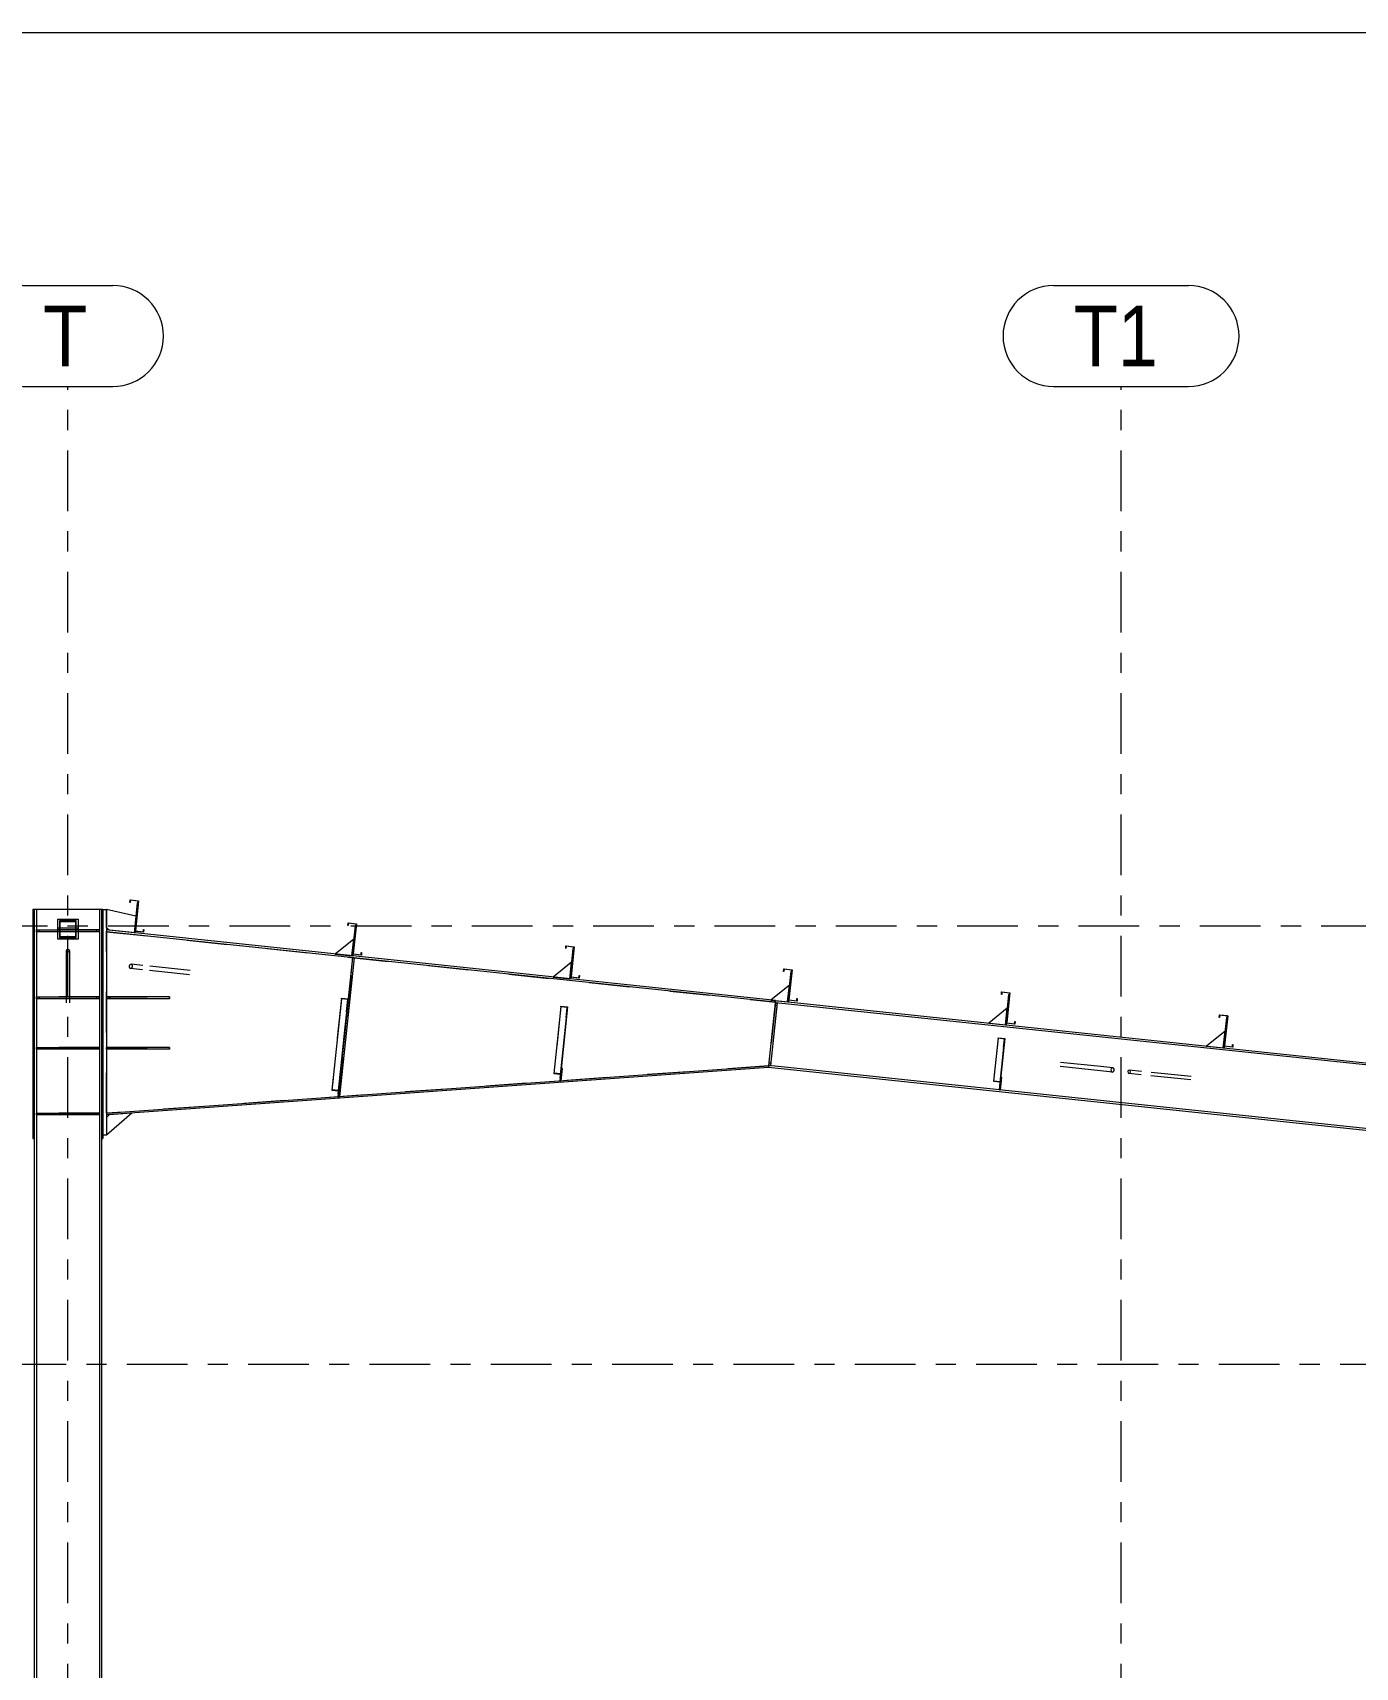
# Model space of a CAD drawing. Header units: millimetres. Extents: x -49 to 773, y -79 to 495.
# Drawn here: x 345.3 to 410.8, y 414.4 to 495.2 of the extents above; entities that cross this region are included whole.
import ezdxf

# ---------------------------------------------------------------- set-up
doc = ezdxf.new("R2010")
doc.units = ezdxf.units.MM
for name, pattern in [('XKITLINE00', [0]), ('XKITLINE02', [4, 2, -2]), ('XKITLINE03', [6, 3, -1, 1, -1])]:
    doc.linetypes.add(name, pattern=pattern)
for name, color, linetype, lineweight in [('DrawingSheet', 5, 'Continuous', 0), ('Part', 2, 'Continuous', 0), ('S-grid', 1, 'Continuous', 0)]:
    doc.layers.add(name, color=color, linetype=linetype, lineweight=lineweight)
doc.styles.add('ARIAL', font='ARIAL.TTF')

# ---------------------------------------------------------------- blocks, each defined once
blk = doc.blocks.new('*A326')
at = {"layer": 'Part'}
blk.add_hatch(color=3, dxfattribs=at).paths.add_polyline_path([(360.613, 447.463), (360.617, 447.495), (360.948, 447.46), (360.88, 446.815), (360.864, 446.817), (360.928, 447.43)], flags=17)
blk = doc.blocks.new('*A327')
at = {"layer": 'Part'}
blk.add_hatch(color=3, dxfattribs=at).paths.add_polyline_path([(371.465, 447.065), (371.468, 447.091), (371.799, 447.057), (371.744, 446.535), (371.728, 446.537), (371.78, 447.032)], flags=17)
blk = doc.blocks.new('*A328')
at = {"layer": 'Part'}
blk.add_hatch(color=3, dxfattribs=at).paths.add_polyline_path([(393.087, 445.505), (393.089, 445.526), (393.421, 445.491), (393.377, 445.071), (393.36, 445.072), (393.402, 445.471)], flags=17)
blk = doc.blocks.new('*A348')
at = {"layer": 'Part'}
blk.add_hatch(color=3, dxfattribs=at).paths.add_polyline_path([(393.902, 446.225), (393.914, 446.335), (393.929, 446.333), (393.916, 446.209), (393.501, 446.253), (393.659, 447.746), (393.274, 447.787), (393.263, 447.677), (393.248, 447.679), (393.261, 447.803), (393.675, 447.759), (393.518, 446.266)], flags=17)
blk = doc.blocks.new('*A349')
at = {"layer": 'Part'}
blk.add_hatch(color=3, dxfattribs=at).paths.add_polyline_path([(404.676, 445.089), (404.687, 445.199), (404.702, 445.197), (404.689, 445.073), (404.275, 445.116), (404.432, 446.61), (404.048, 446.65), (404.036, 446.541), (404.021, 446.542), (404.034, 446.667), (404.449, 446.623), (404.291, 445.13)], flags=17)
blk = doc.blocks.new('*A352')
at = {"layer": 'Part'}
blk.add_hatch(color=3, dxfattribs=at).paths.add_polyline_path([(350.808, 450.771), (350.82, 450.88), (350.834, 450.879), (350.821, 450.754), (350.407, 450.798), (350.564, 452.292), (350.18, 452.332), (350.168, 452.223), (350.153, 452.224), (350.167, 452.349), (350.581, 452.305), (350.423, 450.811)], flags=17)
blk = doc.blocks.new('*A353')
at = {"layer": 'Part'}
blk.add_hatch(color=3, dxfattribs=at).paths.add_polyline_path([(361.582, 449.635), (361.593, 449.744), (361.608, 449.742), (361.595, 449.618), (361.181, 449.662), (361.338, 451.155), (360.954, 451.196), (360.942, 451.086), (360.927, 451.088), (360.94, 451.212), (361.355, 451.168), (361.197, 449.675)], flags=17)
blk = doc.blocks.new('*A354')
at = {"layer": 'Part'}
blk.add_hatch(color=3, dxfattribs=at).paths.add_polyline_path([(372.355, 448.498), (372.367, 448.608), (372.382, 448.606), (372.368, 448.482), (371.954, 448.525), (372.112, 450.019), (371.727, 450.059), (371.716, 449.95), (371.701, 449.952), (371.714, 450.076), (372.128, 450.032), (371.971, 448.539)], flags=17)
blk = doc.blocks.new('*A355')
at = {"layer": 'Part'}
blk.add_hatch(color=3, dxfattribs=at).paths.add_polyline_path([(383.129, 447.362), (383.14, 447.471), (383.155, 447.47), (383.142, 447.345), (382.728, 447.389), (382.885, 448.882), (382.501, 448.923), (382.489, 448.814), (382.474, 448.815), (382.487, 448.939), (382.902, 448.896), (382.744, 447.402)], flags=17)
blk = doc.blocks.new('*A356')
at = {"layer": 'Part'}
blk.add_hatch(color=3, dxfattribs=at).paths.add_polyline_path([(393.902, 446.225), (393.914, 446.335), (393.929, 446.333), (393.916, 446.209), (393.501, 446.253), (393.659, 447.746), (393.274, 447.787), (393.263, 447.677), (393.248, 447.679), (393.261, 447.803), (393.675, 447.759), (393.518, 446.266)], flags=17)
blk = doc.blocks.new('*A357')
at = {"layer": 'Part'}
blk.add_hatch(color=3, dxfattribs=at).paths.add_polyline_path([(404.676, 445.089), (404.687, 445.199), (404.702, 445.197), (404.689, 445.073), (404.275, 445.116), (404.432, 446.61), (404.048, 446.65), (404.036, 446.541), (404.021, 446.542), (404.034, 446.667), (404.449, 446.623), (404.291, 445.13)], flags=17)
blk = doc.blocks.new('*A359')
at = {"layer": 'Part'}
blk.add_hatch(color=3, dxfattribs=at).paths.add_polyline_path([(350.808, 450.771), (350.82, 450.88), (350.834, 450.879), (350.821, 450.754), (350.407, 450.798), (350.564, 452.292), (350.18, 452.332), (350.168, 452.223), (350.153, 452.224), (350.167, 452.349), (350.581, 452.305), (350.423, 450.811)], flags=17)
blk = doc.blocks.new('*A360')
at = {"layer": 'Part'}
blk.add_hatch(color=3, dxfattribs=at).paths.add_polyline_path([(361.582, 449.635), (361.593, 449.744), (361.608, 449.742), (361.595, 449.618), (361.181, 449.662), (361.338, 451.155), (360.954, 451.196), (360.942, 451.086), (360.927, 451.088), (360.94, 451.212), (361.355, 451.168), (361.197, 449.675)], flags=17)
blk = doc.blocks.new('*A361')
at = {"layer": 'Part'}
blk.add_hatch(color=3, dxfattribs=at).paths.add_polyline_path([(372.355, 448.498), (372.367, 448.608), (372.382, 448.606), (372.368, 448.482), (371.954, 448.525), (372.112, 450.019), (371.727, 450.059), (371.716, 449.95), (371.701, 449.952), (371.714, 450.076), (372.128, 450.032), (371.971, 448.539)], flags=17)
blk = doc.blocks.new('*A362')
at = {"layer": 'Part'}
blk.add_hatch(color=3, dxfattribs=at).paths.add_polyline_path([(383.129, 447.362), (383.14, 447.471), (383.155, 447.47), (383.142, 447.345), (382.728, 447.389), (382.885, 448.882), (382.501, 448.923), (382.489, 448.814), (382.474, 448.815), (382.487, 448.939), (382.902, 448.896), (382.744, 447.402)], flags=17)
blk = doc.blocks.new('*A395')
at = {"layer": 'DrawingSheet', "color": 5, "linetype": 'XKITLINE00', "lineweight": 0}
blk.add_line((773.263, 495.232), (-46.737, 495.232), dxfattribs=at)
blk = doc.blocks.new('*A1380')
at = {"layer": 'S-grid', "color": 1, "linetype": 'XKITLINE03', "lineweight": 0}
blk.add_line((259.068, 451.065), (435.099, 451.065), dxfattribs=at)
blk = doc.blocks.new('*A1381')
at = {"layer": 'S-grid', "color": 1, "linetype": 'XKITLINE03', "lineweight": 0}
blk.add_line((-10, 429.398), (569.742, 429.398), dxfattribs=at)
blk = doc.blocks.new('*A1666')
at = {"layer": 'S-grid', "color": 1, "linetype": 'XKITLINE03', "lineweight": 0}
blk.add_line((399.167, 333.575), (399.167, 477.732), dxfattribs=at)
at = {"layer": 'S-grid', "color": 3, "style": 'ARIAL', "width": 0.85}
blk.add_text('T1', height=3, dxfattribs=at).set_placement((396.832, 478.732))
blk = doc.blocks.new('*A1667')
at = {"layer": 'S-grid', "color": 1, "linetype": 'XKITLINE03', "lineweight": 0}
blk.add_line((347.083, 333.575), (347.083, 477.732), dxfattribs=at)
at = {"layer": 'S-grid', "color": 3, "style": 'ARIAL', "width": 0.85}
blk.add_text('T', height=3, dxfattribs=at).set_placement((345.862, 478.732))
blk = doc.blocks.new('*A1669')
at = {"layer": 'Part', "color": 7, "linetype": 'XKITLINE02', "lineweight": 0}
for p, q in [((382.071, 447.266), (381.744, 444.166)), ((382.074, 447.29), (382.083, 447.373)), ((454.716, 439.712), (454.367, 436.397)), ((447.022, 437.281), (446.691, 437.316)), ((447.011, 437.173), (446.679, 437.208))]:
    blk.add_line(p, q, dxfattribs=at)
at = {"layer": 'Part', "color": 2, "linetype": 'XKITLINE00', "lineweight": 0}
for p, q in [((382.074, 447.29), (382.071, 447.266)), ((454.705, 439.604), (382.071, 447.266)), ((382.083, 447.373), (454.716, 439.712)), ((381.744, 444.166), (381.733, 444.058)), ((446.679, 437.208), (381.733, 444.058)), ((446.691, 437.316), (381.744, 444.166)), ((454.367, 436.397), (447.011, 437.173)), ((454.378, 436.505), (447.022, 437.281))]:
    blk.add_line(p, q, dxfattribs=at)
blk = doc.blocks.new('*A1718')
at = {"layer": 'Part', "color": 2, "linetype": 'XKITLINE00', "lineweight": 0}
for p, q in [((348.75, 451.882), (345.417, 451.882)), ((345.525, 451.882), (345.525, 402.898)), ((348.642, 451.882), (348.642, 402.898)), ((345.417, 440.549), (345.417, 354.357)), ((348.75, 440.549), (348.75, 354.357))]:
    blk.add_line(p, q, dxfattribs=at)
at = {"layer": 'Part', "color": 7, "linetype": 'XKITLINE02', "lineweight": 0}
for p, q in [((345.417, 451.882), (345.417, 440.549)), ((348.75, 451.882), (348.75, 440.549))]:
    blk.add_line(p, q, dxfattribs=at)
blk = doc.blocks.new('*A1729')
at = {"layer": 'Part', "color": 7, "linetype": 'XKITLINE02', "lineweight": 0}
for p, q in [((349, 444.965), (349, 445.049)), ((349, 445.049), (352.1, 445.049)), ((352.1, 444.965), (349, 444.965)), ((349.125, 444.965), (349.125, 445.049)), ((349.167, 444.965), (349.167, 445.049)), ((352.1, 444.965), (352.1, 445.049))]:
    blk.add_line(p, q, dxfattribs=at)
blk = doc.blocks.new('*A1730')
at = {"layer": 'Part', "color": 7, "linetype": 'XKITLINE02', "lineweight": 0}
for p, q in [((349, 447.465), (349, 447.549)), ((349, 447.549), (352.1, 447.549)), ((352.1, 447.465), (349, 447.465)), ((349.125, 447.465), (349.125, 447.549)), ((349.167, 447.465), (349.167, 447.549)), ((352.1, 447.465), (352.1, 447.549))]:
    blk.add_line(p, q, dxfattribs=at)
blk = doc.blocks.new('*A1731')
at = {"layer": 'Part', "color": 2, "linetype": 'XKITLINE00', "lineweight": 0}
for p, q in [((352.1, 445.049), (349, 445.049)), ((352.1, 444.965), (349, 444.965)), ((349.167, 444.965), (349.167, 445.049)), ((352.1, 445.049), (352.1, 444.965))]:
    blk.add_line(p, q, dxfattribs=at)
at = {"layer": 'Part', "color": 7, "linetype": 'XKITLINE02', "lineweight": 0}
for p, q in [((349, 445.049), (349, 444.965)), ((349.125, 444.965), (349.125, 445.049))]:
    blk.add_line(p, q, dxfattribs=at)
blk = doc.blocks.new('*A1732')
at = {"layer": 'Part', "color": 2, "linetype": 'XKITLINE00', "lineweight": 0}
for p, q in [((352.1, 447.549), (349, 447.549)), ((352.1, 447.465), (349, 447.465)), ((349.167, 447.465), (349.167, 447.549)), ((352.1, 447.549), (352.1, 447.465))]:
    blk.add_line(p, q, dxfattribs=at)
at = {"layer": 'Part', "color": 7, "linetype": 'XKITLINE02', "lineweight": 0}
for p, q in [((349, 447.549), (349, 447.465)), ((349.125, 447.465), (349.125, 447.549))]:
    blk.add_line(p, q, dxfattribs=at)
blk = doc.blocks.new('*A1733')
at = {"layer": 'Part', "color": 2, "linetype": 'XKITLINE00', "lineweight": 0}
for p, q in [((345.533, 450.862), (348.633, 450.862)), ((345.533, 450.862), (345.533, 450.778)), ((348.633, 450.778), (345.533, 450.778)), ((348.633, 450.862), (348.633, 450.778))]:
    blk.add_line(p, q, dxfattribs=at)
at = {"layer": 'Part', "color": 7, "linetype": 'XKITLINE02', "lineweight": 0}
for p, q in [((345.658, 450.778), (345.658, 450.862)), ((348.508, 450.778), (348.508, 450.862))]:
    blk.add_line(p, q, dxfattribs=at)
blk = doc.blocks.new('*A1734')
at = {"layer": 'Part', "color": 7, "linetype": 'XKITLINE02', "lineweight": 0}
for p, q in [((348.633, 447.549), (345.533, 447.549)), ((345.533, 447.465), (345.533, 447.549)), ((348.633, 447.465), (345.533, 447.465)), ((345.658, 447.549), (345.658, 447.465)), ((348.508, 447.465), (348.508, 447.549)), ((348.633, 447.549), (348.633, 447.465))]:
    blk.add_line(p, q, dxfattribs=at)
blk = doc.blocks.new('*A1735')
at = {"layer": 'Part', "color": 2, "linetype": 'XKITLINE00', "lineweight": 0}
for p, q in [((345.533, 447.549), (348.633, 447.549)), ((345.533, 447.549), (345.533, 447.465)), ((348.633, 447.465), (345.533, 447.465)), ((348.633, 447.549), (348.633, 447.465))]:
    blk.add_line(p, q, dxfattribs=at)
at = {"layer": 'Part', "color": 7, "linetype": 'XKITLINE02', "lineweight": 0}
for p, q in [((345.658, 447.465), (345.658, 447.549)), ((348.508, 447.465), (348.508, 447.549))]:
    blk.add_line(p, q, dxfattribs=at)
blk = doc.blocks.new('*A1736')
at = {"layer": 'Part', "color": 7, "linetype": 'XKITLINE02', "lineweight": 0}
for p, q in [((348.633, 445.049), (345.533, 445.049)), ((345.533, 444.965), (345.533, 445.049)), ((348.633, 444.965), (345.533, 444.965)), ((345.658, 445.049), (345.658, 444.965)), ((348.508, 444.965), (348.508, 445.049)), ((348.633, 445.049), (348.633, 444.965))]:
    blk.add_line(p, q, dxfattribs=at)
blk = doc.blocks.new('*A1737')
at = {"layer": 'Part', "color": 2, "linetype": 'XKITLINE00', "lineweight": 0}
for p, q in [((345.533, 445.049), (348.633, 445.049)), ((345.533, 445.049), (345.533, 444.965)), ((348.633, 444.965), (345.533, 444.965)), ((348.633, 445.049), (348.633, 444.965))]:
    blk.add_line(p, q, dxfattribs=at)
at = {"layer": 'Part', "color": 7, "linetype": 'XKITLINE02', "lineweight": 0}
for p, q in [((345.658, 444.965), (345.658, 445.049)), ((348.508, 444.965), (348.508, 445.049))]:
    blk.add_line(p, q, dxfattribs=at)
blk = doc.blocks.new('*A1738')
at = {"layer": 'Part', "color": 7, "linetype": 'XKITLINE02', "lineweight": 0}
for p, q in [((348.642, 450.862), (345.525, 450.862)), ((345.525, 450.778), (345.525, 450.862)), ((348.642, 450.778), (345.525, 450.778)), ((345.65, 450.862), (345.65, 450.778)), ((348.517, 450.778), (348.517, 450.862)), ((348.642, 450.862), (348.642, 450.778))]:
    blk.add_line(p, q, dxfattribs=at)
blk = doc.blocks.new('*A1739')
at = {"layer": 'Part', "color": 7, "linetype": 'XKITLINE02', "lineweight": 0}
for p, q in [((346.583, 450.945), (346.583, 450.862)), ((347.583, 450.945), (346.583, 450.945)), ((346.583, 450.862), (347.583, 450.862)), ((347.583, 450.862), (347.583, 450.945))]:
    blk.add_line(p, q, dxfattribs=at)
blk = doc.blocks.new('*A1740')
at = {"layer": 'Part', "color": 7, "linetype": 'XKITLINE02', "lineweight": 0}
for p, q in [((346.583, 451.403), (347.583, 451.403)), ((346.583, 450.403), (346.583, 451.403)), ((347.583, 451.403), (347.583, 450.403)), ((347.583, 450.403), (346.583, 450.403))]:
    blk.add_line(p, q, dxfattribs=at)
blk = doc.blocks.new('*A1741')
at = {"layer": 'Part', "color": 7, "linetype": 'XKITLINE02', "lineweight": 0}
for p, q in [((360.617, 447.495), (360.137, 442.949)), ((360.928, 447.43), (360.435, 442.754)), ((360.452, 442.752), (360.948, 447.46)), ((360.137, 442.949), (360.452, 442.916)), ((360.138, 442.957), (360.47, 442.922)), ((360.435, 442.754), (360.452, 442.752))]:
    blk.add_line(p, q, dxfattribs=at)
blk = doc.blocks.new('*A1742')
at = {"layer": 'Part', "color": 2, "linetype": 'XKITLINE00', "lineweight": 0}
for p, q in [((360.613, 447.463), (360.137, 442.949)), ((360.948, 447.46), (360.485, 443.066)), ((360.613, 447.463), (360.617, 447.495)), ((360.928, 447.43), (360.613, 447.463)), ((360.617, 447.495), (360.948, 447.46)), ((360.864, 446.817), (360.928, 447.43)), ((360.864, 446.817), (360.435, 442.754)), ((360.864, 446.817), (360.88, 446.815)), ((360.137, 442.949), (360.452, 442.916)), ((360.435, 442.754), (360.452, 442.752))]:
    blk.add_line(p, q, dxfattribs=at)
at = {"layer": 'Part', "color": 7, "linetype": 'XKITLINE02', "lineweight": 0}
for p, q in [((360.47, 442.922), (360.138, 442.957)), ((360.485, 443.066), (360.452, 442.752))]:
    blk.add_line(p, q, dxfattribs=at)
blk = doc.blocks.new('*A1743')
at = {"layer": 'Part', "color": 2, "linetype": 'XKITLINE00', "lineweight": 0}
blk.add_line((361.218, 450.412), (360.302, 449.671), dxfattribs=at)
at = {"layer": 'Part', "color": 7, "linetype": 'XKITLINE02', "lineweight": 0}
for p, q in [((361.13, 449.583), (361.218, 450.412)), ((360.302, 449.671), (361.13, 449.583))]:
    blk.add_line(p, q, dxfattribs=at)
blk = doc.blocks.new('*A1744')
at = {"layer": 'Part', "color": 2, "linetype": 'XKITLINE00', "lineweight": 0}
for p, q in [((361.288, 451.075), (361.13, 449.583)), ((361.329, 451.071), (361.288, 451.075)), ((361.181, 449.662), (361.172, 449.579))]:
    blk.add_line(p, q, dxfattribs=at)
at = {"layer": 'Part', "color": 7, "linetype": 'XKITLINE02', "lineweight": 0}
for p, q in [((361.181, 449.662), (361.329, 451.071)), ((361.172, 449.579), (361.13, 449.583))]:
    blk.add_line(p, q, dxfattribs=at)
blk = doc.blocks.new('*A1745')
at = {"layer": 'Part', "color": 7, "linetype": 'XKITLINE02', "lineweight": 0}
for p, q in [((361.163, 449.496), (360.438, 442.617)), ((360.52, 442.608), (361.246, 449.487)), ((361.246, 449.487), (361.163, 449.496)), ((360.438, 442.617), (360.52, 442.608)), ((360.451, 442.741), (360.533, 442.733))]:
    blk.add_line(p, q, dxfattribs=at)
blk = doc.blocks.new('*A1746')
at = {"layer": 'Part', "color": 2, "linetype": 'XKITLINE00', "lineweight": 0}
for p, q in [((361.246, 449.487), (360.522, 442.623)), ((361.163, 449.496), (360.948, 447.46)), ((360.485, 443.066), (360.438, 442.617))]:
    blk.add_line(p, q, dxfattribs=at)
at = {"layer": 'Part', "color": 7, "linetype": 'XKITLINE02', "lineweight": 0}
for p, q in [((361.246, 449.487), (361.163, 449.496)), ((360.948, 447.46), (360.485, 443.066)), ((360.52, 442.608), (360.438, 442.617)), ((360.451, 442.741), (360.533, 442.733)), ((360.522, 442.623), (360.52, 442.608))]:
    blk.add_line(p, q, dxfattribs=at)
blk = doc.blocks.new('*A1747')
at = {"layer": 'Part', "color": 2, "linetype": 'XKITLINE00', "lineweight": 0}
blk.add_line((382.765, 448.139), (381.849, 447.398), dxfattribs=at)
at = {"layer": 'Part', "color": 7, "linetype": 'XKITLINE02', "lineweight": 0}
for p, q in [((382.678, 447.311), (382.765, 448.139)), ((381.849, 447.398), (382.678, 447.311))]:
    blk.add_line(p, q, dxfattribs=at)
blk = doc.blocks.new('*A1748')
at = {"layer": 'Part', "color": 2, "linetype": 'XKITLINE00', "lineweight": 0}
for p, q in [((382.835, 448.802), (382.678, 447.311)), ((382.876, 448.798), (382.835, 448.802)), ((382.728, 447.389), (382.719, 447.306))]:
    blk.add_line(p, q, dxfattribs=at)
at = {"layer": 'Part', "color": 7, "linetype": 'XKITLINE02', "lineweight": 0}
for p, q in [((382.728, 447.389), (382.876, 448.798)), ((382.719, 447.306), (382.678, 447.311))]:
    blk.add_line(p, q, dxfattribs=at)
blk = doc.blocks.new('*A1749')
at = {"layer": 'Part', "color": 2, "linetype": 'XKITLINE00', "lineweight": 0}
blk.add_line((371.991, 449.276), (371.075, 448.534), dxfattribs=at)
at = {"layer": 'Part', "color": 7, "linetype": 'XKITLINE02', "lineweight": 0}
for p, q in [((371.904, 448.447), (371.991, 449.276)), ((371.075, 448.534), (371.904, 448.447))]:
    blk.add_line(p, q, dxfattribs=at)
blk = doc.blocks.new('*A1750')
at = {"layer": 'Part', "color": 2, "linetype": 'XKITLINE00', "lineweight": 0}
for p, q in [((372.061, 449.939), (371.904, 448.447)), ((372.103, 449.934), (372.061, 449.939)), ((371.954, 448.525), (371.945, 448.443))]:
    blk.add_line(p, q, dxfattribs=at)
at = {"layer": 'Part', "color": 7, "linetype": 'XKITLINE02', "lineweight": 0}
for p, q in [((371.954, 448.525), (372.103, 449.934)), ((371.945, 448.443), (371.904, 448.447))]:
    blk.add_line(p, q, dxfattribs=at)
blk = doc.blocks.new('*A1751')
at = {"layer": 'Part', "color": 7, "linetype": 'XKITLINE02', "lineweight": 0}
for p, q in [((371.479, 444.025), (371.414, 443.403)), ((371.455, 443.399), (371.521, 444.02)), ((371.521, 444.02), (371.479, 444.025)), ((371.414, 443.403), (371.455, 443.399)), ((371.427, 443.527), (371.468, 443.523))]:
    blk.add_line(p, q, dxfattribs=at)
blk = doc.blocks.new('*A1752')
at = {"layer": 'Part', "color": 2, "linetype": 'XKITLINE00', "lineweight": 0}
for p, q in [((371.457, 443.812), (371.414, 443.403)), ((371.521, 444.02), (371.456, 443.406)), ((371.479, 444.025), (371.521, 444.02))]:
    blk.add_line(p, q, dxfattribs=at)
at = {"layer": 'Part', "color": 7, "linetype": 'XKITLINE02', "lineweight": 0}
for p, q in [((371.457, 443.812), (371.479, 444.025)), ((371.455, 443.399), (371.414, 443.403)), ((371.427, 443.527), (371.468, 443.523)), ((371.456, 443.406), (371.455, 443.399))]:
    blk.add_line(p, q, dxfattribs=at)
blk = doc.blocks.new('*A1753')
at = {"layer": 'Part', "color": 7, "linetype": 'XKITLINE02', "lineweight": 0}
for p, q in [((371.468, 447.091), (371.117, 443.771)), ((371.78, 447.032), (371.411, 443.537)), ((371.428, 443.536), (371.799, 447.057)), ((371.117, 443.771), (371.432, 443.738)), ((371.119, 443.781), (371.45, 443.746)), ((371.411, 443.537), (371.428, 443.536))]:
    blk.add_line(p, q, dxfattribs=at)
blk = doc.blocks.new('*A1754')
at = {"layer": 'Part', "color": 2, "linetype": 'XKITLINE00', "lineweight": 0}
for p, q in [((371.465, 447.065), (371.117, 443.771)), ((371.799, 447.057), (371.457, 443.812)), ((371.465, 447.065), (371.468, 447.091)), ((371.78, 447.032), (371.465, 447.065)), ((371.468, 447.091), (371.799, 447.057)), ((371.728, 446.537), (371.78, 447.032)), ((371.728, 446.537), (371.411, 443.537)), ((371.728, 446.537), (371.744, 446.535)), ((371.117, 443.771), (371.432, 443.738)), ((371.411, 443.537), (371.428, 443.536))]:
    blk.add_line(p, q, dxfattribs=at)
at = {"layer": 'Part', "color": 7, "linetype": 'XKITLINE02', "lineweight": 0}
for p, q in [((371.45, 443.746), (371.119, 443.781)), ((371.457, 443.812), (371.428, 443.536))]:
    blk.add_line(p, q, dxfattribs=at)
blk = doc.blocks.new('*A1755')
at = {"layer": 'Part', "color": 2, "linetype": 'XKITLINE00', "lineweight": 0}
for p, q in [((381.744, 444.166), (382.071, 447.266)), ((382.154, 447.257), (381.827, 444.157))]:
    blk.add_line(p, q, dxfattribs=at)
at = {"layer": 'Part', "color": 7, "linetype": 'XKITLINE02', "lineweight": 0}
for p, q in [((382.058, 447.141), (382.141, 447.132)), ((382.071, 447.266), (382.154, 447.257)), ((381.744, 444.166), (381.827, 444.157)), ((381.758, 444.29), (381.84, 444.282))]:
    blk.add_line(p, q, dxfattribs=at)
blk = doc.blocks.new('*A1756')
at = {"layer": 'Part', "color": 7, "linetype": 'XKITLINE02', "lineweight": 0}
for p, q in [((382.071, 447.266), (381.744, 444.166)), ((382.154, 447.257), (381.827, 444.157)), ((382.058, 447.141), (382.141, 447.132)), ((382.071, 447.266), (382.154, 447.257)), ((381.827, 444.157), (381.744, 444.166)), ((381.84, 444.282), (381.758, 444.29))]:
    blk.add_line(p, q, dxfattribs=at)
blk = doc.blocks.new('*A1757')
at = {"layer": 'Part', "color": 7, "linetype": 'XKITLINE02', "lineweight": 0}
for p, q in [((393.22, 443.584), (393.154, 442.963)), ((393.154, 442.963), (393.196, 442.958)), ((393.167, 443.087), (393.209, 443.083)), ((393.196, 442.958), (393.261, 443.58)), ((393.261, 443.58), (393.22, 443.584))]:
    blk.add_line(p, q, dxfattribs=at)
blk = doc.blocks.new('*A1758')
at = {"layer": 'Part', "color": 2, "linetype": 'XKITLINE00', "lineweight": 0}
for p, q in [((393.154, 442.963), (393.192, 443.324)), ((393.261, 443.58), (393.196, 442.958)), ((393.22, 443.584), (393.261, 443.58))]:
    blk.add_line(p, q, dxfattribs=at)
at = {"layer": 'Part', "color": 7, "linetype": 'XKITLINE02', "lineweight": 0}
for p, q in [((393.196, 442.958), (393.154, 442.963)), ((393.167, 443.087), (393.209, 443.083)), ((393.192, 443.324), (393.22, 443.584))]:
    blk.add_line(p, q, dxfattribs=at)
blk = doc.blocks.new('*A1759')
at = {"layer": 'Part', "color": 2, "linetype": 'XKITLINE00', "lineweight": 0}
for p, q in [((393.087, 445.505), (392.864, 443.386)), ((393.087, 445.505), (393.089, 445.526)), ((393.402, 445.471), (393.087, 445.505)), ((393.089, 445.526), (393.421, 445.491)), ((393.421, 445.491), (393.192, 443.324)), ((393.36, 445.072), (393.402, 445.471)), ((393.36, 445.072), (393.152, 443.104)), ((393.377, 445.071), (393.36, 445.072)), ((392.864, 443.386), (393.179, 443.353)), ((393.152, 443.104), (393.169, 443.102))]:
    blk.add_line(p, q, dxfattribs=at)
at = {"layer": 'Part', "color": 7, "linetype": 'XKITLINE02', "lineweight": 0}
for p, q in [((392.865, 443.399), (393.197, 443.364)), ((393.192, 443.324), (393.169, 443.102))]:
    blk.add_line(p, q, dxfattribs=at)
blk = doc.blocks.new('*A1760')
at = {"layer": 'Part', "color": 7, "linetype": 'XKITLINE02', "lineweight": 0}
for p, q in [((393.089, 445.526), (392.864, 443.386)), ((393.402, 445.471), (393.152, 443.104)), ((393.169, 443.102), (393.421, 445.491)), ((392.864, 443.386), (393.179, 443.353)), ((392.865, 443.399), (393.197, 443.364)), ((393.152, 443.104), (393.169, 443.102))]:
    blk.add_line(p, q, dxfattribs=at)
blk = doc.blocks.new('*A1761')
at = {"layer": 'Part', "color": 2, "linetype": 'XKITLINE00', "lineweight": 0}
for p, q in [((393.608, 447.666), (393.451, 446.174)), ((393.65, 447.662), (393.608, 447.666)), ((393.501, 446.253), (393.493, 446.17))]:
    blk.add_line(p, q, dxfattribs=at)
at = {"layer": 'Part', "color": 7, "linetype": 'XKITLINE02', "lineweight": 0}
for p, q in [((393.501, 446.253), (393.65, 447.662)), ((393.493, 446.17), (393.451, 446.174))]:
    blk.add_line(p, q, dxfattribs=at)
blk = doc.blocks.new('*A1762')
at = {"layer": 'Part', "color": 2, "linetype": 'XKITLINE00', "lineweight": 0}
blk.add_line((393.538, 447.003), (392.622, 446.262), dxfattribs=at)
at = {"layer": 'Part', "color": 7, "linetype": 'XKITLINE02', "lineweight": 0}
for p, q in [((393.451, 446.174), (393.538, 447.003)), ((392.622, 446.262), (393.451, 446.174))]:
    blk.add_line(p, q, dxfattribs=at)
blk = doc.blocks.new('*A1769')
at = {"layer": 'Part', "color": 2, "linetype": 'XKITLINE00', "lineweight": 0}
blk.add_line((404.312, 445.867), (403.396, 445.125), dxfattribs=at)
at = {"layer": 'Part', "color": 7, "linetype": 'XKITLINE02', "lineweight": 0}
for p, q in [((404.225, 445.038), (404.312, 445.867)), ((403.396, 445.125), (404.225, 445.038))]:
    blk.add_line(p, q, dxfattribs=at)
blk = doc.blocks.new('*A1770')
at = {"layer": 'Part', "color": 2, "linetype": 'XKITLINE00', "lineweight": 0}
for p, q in [((404.382, 446.53), (404.225, 445.038)), ((404.423, 446.525), (404.382, 446.53)), ((404.275, 445.116), (404.266, 445.033))]:
    blk.add_line(p, q, dxfattribs=at)
at = {"layer": 'Part', "color": 7, "linetype": 'XKITLINE02', "lineweight": 0}
for p, q in [((404.275, 445.116), (404.423, 446.525)), ((404.266, 445.033), (404.225, 445.038))]:
    blk.add_line(p, q, dxfattribs=at)
blk = doc.blocks.new('*A1822')
at = {"layer": 'Part', "color": 2, "linetype": 'XKITLINE00', "lineweight": 0}
for p, q in [((382.474, 448.815), (382.487, 448.939)), ((382.489, 448.814), (382.474, 448.815)), ((382.487, 448.939), (382.902, 448.896)), ((382.501, 448.923), (382.489, 448.814)), ((382.885, 448.882), (382.501, 448.923)), ((382.728, 447.389), (382.885, 448.882)), ((382.902, 448.896), (382.744, 447.402)), ((383.142, 447.345), (382.728, 447.389)), ((382.744, 447.402), (383.129, 447.362)), ((383.129, 447.362), (383.14, 447.471)), ((383.14, 447.471), (383.155, 447.47)), ((383.155, 447.47), (383.142, 447.345))]:
    blk.add_line(p, q, dxfattribs=at)
blk = doc.blocks.new('*A1823')
at = {"layer": 'Part', "color": 2, "linetype": 'XKITLINE00', "lineweight": 0}
for p, q in [((393.248, 447.679), (393.261, 447.803)), ((393.261, 447.803), (393.675, 447.759)), ((393.263, 447.677), (393.248, 447.679)), ((393.274, 447.787), (393.263, 447.677)), ((393.659, 447.746), (393.274, 447.787)), ((393.501, 446.253), (393.659, 447.746)), ((393.675, 447.759), (393.518, 446.266)), ((393.916, 446.209), (393.501, 446.253)), ((393.518, 446.266), (393.902, 446.225)), ((393.902, 446.225), (393.914, 446.335)), ((393.914, 446.335), (393.929, 446.333)), ((393.929, 446.333), (393.916, 446.209))]:
    blk.add_line(p, q, dxfattribs=at)
blk = doc.blocks.new('*A1824')
at = {"layer": 'Part', "color": 2, "linetype": 'XKITLINE00', "lineweight": 0}
for p, q in [((404.021, 446.542), (404.034, 446.667)), ((404.036, 446.541), (404.021, 446.542)), ((404.034, 446.667), (404.449, 446.623)), ((404.048, 446.65), (404.036, 446.541)), ((404.432, 446.61), (404.048, 446.65)), ((404.275, 445.116), (404.432, 446.61)), ((404.449, 446.623), (404.291, 445.13)), ((404.689, 445.073), (404.275, 445.116)), ((404.291, 445.13), (404.676, 445.089)), ((404.676, 445.089), (404.687, 445.199)), ((404.687, 445.199), (404.702, 445.197)), ((404.702, 445.197), (404.689, 445.073))]:
    blk.add_line(p, q, dxfattribs=at)
blk = doc.blocks.new('*A1828')
at = {"layer": 'Part', "color": 2, "linetype": 'XKITLINE00', "lineweight": 0}
for p, q in [((347.024, 449.886), (347, 449.839)), ((347, 449.839), (347, 449.267)), ((347, 449.839), (347.024, 449.791)), ((347.083, 449.906), (347.024, 449.886)), ((347.024, 449.791), (347.083, 449.772)), ((347.142, 449.886), (347.083, 449.906)), ((347.083, 449.772), (347.142, 449.791)), ((347.167, 449.839), (347.142, 449.886)), ((347.142, 449.791), (347.167, 449.839)), ((347.167, 449.839), (347.167, 449.267))]:
    blk.add_line(p, q, dxfattribs=at)
at = {"layer": 'Part', "color": 7, "linetype": 'XKITLINE02', "lineweight": 0}
for p, q in [((347, 449.267), (347, 447.073)), ((347.167, 449.267), (347.167, 447.073))]:
    blk.add_line(p, q, dxfattribs=at)
blk = doc.blocks.new('*A1829')
at = {"layer": 'Part', "color": 2, "linetype": 'XKITLINE00', "lineweight": 0}
for p, q in [((350.153, 452.224), (350.167, 452.349)), ((350.168, 452.223), (350.153, 452.224)), ((350.167, 452.349), (350.581, 452.305)), ((350.18, 452.332), (350.168, 452.223)), ((350.564, 452.292), (350.18, 452.332)), ((350.407, 450.798), (350.564, 452.292)), ((350.581, 452.305), (350.423, 450.811)), ((350.821, 450.754), (350.407, 450.798)), ((350.423, 450.811), (350.808, 450.771)), ((350.808, 450.771), (350.82, 450.88)), ((350.82, 450.88), (350.834, 450.879)), ((350.834, 450.879), (350.821, 450.754))]:
    blk.add_line(p, q, dxfattribs=at)
blk = doc.blocks.new('*A1830')
at = {"layer": 'Part', "color": 2, "linetype": 'XKITLINE00', "lineweight": 0}
for p, q in [((360.927, 451.088), (360.94, 451.212)), ((360.942, 451.086), (360.927, 451.088)), ((360.94, 451.212), (361.355, 451.168)), ((360.954, 451.196), (360.942, 451.086)), ((361.338, 451.155), (360.954, 451.196)), ((361.181, 449.662), (361.338, 451.155)), ((361.355, 451.168), (361.197, 449.675)), ((361.595, 449.618), (361.181, 449.662)), ((361.197, 449.675), (361.582, 449.635)), ((361.582, 449.635), (361.593, 449.744)), ((361.593, 449.744), (361.608, 449.742)), ((361.608, 449.742), (361.595, 449.618))]:
    blk.add_line(p, q, dxfattribs=at)
blk = doc.blocks.new('*A1831')
at = {"layer": 'Part', "color": 2, "linetype": 'XKITLINE00', "lineweight": 0}
for p, q in [((371.701, 449.952), (371.714, 450.076)), ((371.716, 449.95), (371.701, 449.952)), ((371.714, 450.076), (372.128, 450.032)), ((371.727, 450.059), (371.716, 449.95)), ((372.112, 450.019), (371.727, 450.059)), ((371.954, 448.525), (372.112, 450.019)), ((372.128, 450.032), (371.971, 448.539)), ((372.355, 448.498), (372.367, 448.608)), ((372.367, 448.608), (372.382, 448.606)), ((372.382, 448.606), (372.368, 448.482)), ((372.368, 448.482), (371.954, 448.525)), ((371.971, 448.539), (372.355, 448.498))]:
    blk.add_line(p, q, dxfattribs=at)
blk = doc.blocks.new('*A1832')
at = {"layer": 'Part', "color": 2, "linetype": 'XKITLINE00', "lineweight": 0}
for p, q in [((382.474, 448.815), (382.487, 448.939)), ((382.489, 448.814), (382.474, 448.815)), ((382.487, 448.939), (382.902, 448.896)), ((382.501, 448.923), (382.489, 448.814)), ((382.885, 448.882), (382.501, 448.923)), ((382.728, 447.389), (382.885, 448.882)), ((382.902, 448.896), (382.744, 447.402)), ((383.142, 447.345), (382.728, 447.389)), ((382.744, 447.402), (383.129, 447.362)), ((383.129, 447.362), (383.14, 447.471)), ((383.14, 447.471), (383.155, 447.47)), ((383.155, 447.47), (383.142, 447.345))]:
    blk.add_line(p, q, dxfattribs=at)
blk = doc.blocks.new('*A1833')
at = {"layer": 'Part', "color": 2, "linetype": 'XKITLINE00', "lineweight": 0}
for p, q in [((393.248, 447.679), (393.261, 447.803)), ((393.261, 447.803), (393.675, 447.759)), ((393.263, 447.677), (393.248, 447.679)), ((393.274, 447.787), (393.263, 447.677)), ((393.659, 447.746), (393.274, 447.787)), ((393.501, 446.253), (393.659, 447.746)), ((393.675, 447.759), (393.518, 446.266)), ((393.916, 446.209), (393.501, 446.253)), ((393.518, 446.266), (393.902, 446.225)), ((393.902, 446.225), (393.914, 446.335)), ((393.914, 446.335), (393.929, 446.333)), ((393.929, 446.333), (393.916, 446.209))]:
    blk.add_line(p, q, dxfattribs=at)
blk = doc.blocks.new('*A1834')
at = {"layer": 'Part', "color": 2, "linetype": 'XKITLINE00', "lineweight": 0}
for p, q in [((404.021, 446.542), (404.034, 446.667)), ((404.036, 446.541), (404.021, 446.542)), ((404.034, 446.667), (404.449, 446.623)), ((404.048, 446.65), (404.036, 446.541)), ((404.432, 446.61), (404.048, 446.65)), ((404.275, 445.116), (404.432, 446.61)), ((404.449, 446.623), (404.291, 445.13)), ((404.689, 445.073), (404.275, 445.116)), ((404.291, 445.13), (404.676, 445.089)), ((404.676, 445.089), (404.687, 445.199)), ((404.687, 445.199), (404.702, 445.197)), ((404.702, 445.197), (404.689, 445.073))]:
    blk.add_line(p, q, dxfattribs=at)
blk = doc.blocks.new('*A1837')
at = {"layer": 'Part', "color": 2, "linetype": 'XKITLINE00', "lineweight": 0}
for p, q in [((350.13, 449.12), (350.114, 449.069)), ((350.114, 449.069), (350.119, 449.016)), ((350.119, 449.016), (350.145, 448.975)), ((350.164, 449.155), (350.13, 449.12)), ((350.145, 448.975), (350.184, 448.957)), ((350.206, 449.164), (350.164, 449.155)), ((350.184, 448.957), (350.226, 448.967)), ((350.775, 448.895), (350.184, 448.957)), ((350.797, 449.102), (350.206, 449.164)), ((350.245, 449.146), (350.206, 449.164)), ((350.226, 448.967), (350.26, 449.002)), ((350.27, 449.105), (350.245, 449.146)), ((350.26, 449.002), (350.276, 449.052)), ((350.276, 449.052), (350.27, 449.105))]:
    blk.add_line(p, q, dxfattribs=at)
at = {"layer": 'Part', "color": 7, "linetype": 'XKITLINE02', "lineweight": 0}
for p, q in [((353.102, 448.649), (350.775, 448.895)), ((353.124, 448.857), (350.797, 449.102))]:
    blk.add_line(p, q, dxfattribs=at)
blk = doc.blocks.new('*A1838')
at = {"layer": 'Part', "color": 2, "linetype": 'XKITLINE00', "lineweight": 0}
for p, q in [((399.525, 443.917), (399.5, 443.86)), ((399.5, 443.86), (399.513, 443.8)), ((399.513, 443.8), (399.555, 443.771)), ((399.573, 443.936), (399.525, 443.917)), ((399.555, 443.771), (399.603, 443.79)), ((400.166, 443.706), (399.555, 443.771)), ((400.184, 443.872), (399.573, 443.936)), ((399.615, 443.907), (399.573, 443.936)), ((399.603, 443.79), (399.627, 443.847)), ((399.627, 443.847), (399.615, 443.907))]:
    blk.add_line(p, q, dxfattribs=at)
at = {"layer": 'Part', "color": 7, "linetype": 'XKITLINE02', "lineweight": 0}
for p, q in [((402.642, 443.613), (400.184, 443.872)), ((402.625, 443.447), (400.166, 443.706))]:
    blk.add_line(p, q, dxfattribs=at)
blk = doc.blocks.new('*A1839')
at = {"layer": 'Part', "color": 7, "linetype": 'XKITLINE02', "lineweight": 0}
for p, q in [((398.146, 443.898), (395.82, 444.144)), ((398.168, 444.106), (395.841, 444.351))]:
    blk.add_line(p, q, dxfattribs=at)
at = {"layer": 'Part', "color": 2, "linetype": 'XKITLINE00', "lineweight": 0}
for p, q in [((398.738, 443.836), (398.146, 443.898)), ((398.76, 444.043), (398.168, 444.106)), ((398.684, 443.999), (398.668, 443.948)), ((398.668, 443.948), (398.673, 443.895)), ((398.673, 443.895), (398.699, 443.854)), ((398.718, 444.034), (398.684, 443.999)), ((398.699, 443.854), (398.738, 443.836)), ((398.76, 444.043), (398.718, 444.034)), ((398.738, 443.836), (398.78, 443.846)), ((398.799, 444.025), (398.76, 444.043)), ((398.78, 443.846), (398.813, 443.88)), ((398.824, 443.984), (398.799, 444.025)), ((398.813, 443.88), (398.83, 443.931)), ((398.83, 443.931), (398.824, 443.984))]:
    blk.add_line(p, q, dxfattribs=at)
blk = doc.blocks.new('*A1847')
at = {"layer": 'Part', "color": 7, "linetype": 'XKITLINE02', "lineweight": 0}
for p, q in [((349, 441.798), (349, 450.779)), ((349, 450.779), (382.074, 447.29)), ((382.074, 447.29), (381.742, 444.143)), ((381.727, 444.141), (349, 441.798))]:
    blk.add_line(p, q, dxfattribs=at)
at = {"layer": 'Part', "color": 2, "linetype": 'XKITLINE00', "lineweight": 0}
blk.add_line((381.742, 444.143), (381.727, 444.141), dxfattribs=at)
blk = doc.blocks.new('*A1848')
at = {"layer": 'Part', "color": 2, "linetype": 'XKITLINE00', "lineweight": 0}
for p, q in [((349, 450.779), (349.009, 450.862)), ((382.074, 447.29), (349, 450.779)), ((382.083, 447.373), (349.009, 450.862)), ((382.083, 447.373), (382.074, 447.29))]:
    blk.add_line(p, q, dxfattribs=at)
blk = doc.blocks.new('*A1849')
at = {"layer": 'Part', "color": 2, "linetype": 'XKITLINE00', "lineweight": 0}
for p, q in [((349, 441.798), (381.727, 444.141)), ((381.733, 444.058), (349.006, 441.715)), ((381.727, 444.141), (381.733, 444.058)), ((349, 441.798), (349.006, 441.715))]:
    blk.add_line(p, q, dxfattribs=at)
blk = doc.blocks.new('*A1850')
at = {"layer": 'Part', "color": 7, "linetype": 'XKITLINE02', "lineweight": 0}
for p, q in [((346.667, 451.32), (346.667, 450.487)), ((347.5, 451.32), (346.667, 451.32)), ((346.7, 450.52), (346.7, 451.287)), ((346.7, 451.287), (347.467, 451.287)), ((347.467, 451.287), (347.467, 450.52)), ((347.5, 450.487), (347.5, 451.32)), ((346.667, 450.487), (347.5, 450.487)), ((347.467, 450.52), (346.7, 450.52))]:
    blk.add_line(p, q, dxfattribs=at)
blk = doc.blocks.new('*A1851')
at = {"layer": 'Part', "color": 2, "linetype": 'XKITLINE00', "lineweight": 0}
for p, q in [((348.817, 451.882), (348.75, 451.882)), ((348.75, 451.882), (348.75, 440.549)), ((348.817, 451.882), (348.817, 440.549)), ((348.75, 440.549), (348.817, 440.549))]:
    blk.add_line(p, q, dxfattribs=at)
blk = doc.blocks.new('*A1853')
at = {"layer": 'Part', "color": 2, "linetype": 'XKITLINE00', "lineweight": 0}
for p, q in [((348.833, 440.715), (348.833, 451.882)), ((348.833, 451.882), (349, 451.882)), ((349, 451.882), (349, 440.715)), ((349, 440.715), (348.833, 440.715))]:
    blk.add_line(p, q, dxfattribs=at)
blk = doc.blocks.new('*A1854')
at = {"layer": 'Part', "color": 2, "linetype": 'XKITLINE00', "lineweight": 0}
for p, q in [((345.417, 451.882), (345.35, 451.882)), ((345.35, 451.882), (345.35, 440.549)), ((345.417, 451.882), (345.417, 440.549)), ((345.35, 440.549), (345.417, 440.549))]:
    blk.add_line(p, q, dxfattribs=at)
blk = doc.blocks.new('*A1856')
at = {"layer": 'Part', "color": 2, "linetype": 'XKITLINE00', "lineweight": 0}
for p, q in [((350.247, 441.804), (349, 440.715)), ((349.125, 441.724), (349, 441.59))]:
    blk.add_line(p, q, dxfattribs=at)
at = {"layer": 'Part', "color": 7, "linetype": 'XKITLINE02', "lineweight": 0}
for p, q in [((349, 441.59), (349, 440.715)), ((350.247, 441.804), (349.125, 441.724))]:
    blk.add_line(p, q, dxfattribs=at)
blk = doc.blocks.new('*A1857')
at = {"layer": 'Part', "color": 7, "linetype": 'XKITLINE02', "lineweight": 0}
for p, q in [((348.633, 441.799), (345.533, 441.799)), ((345.533, 441.715), (345.533, 441.799)), ((348.633, 441.715), (345.533, 441.715)), ((345.658, 441.799), (345.658, 441.715)), ((348.508, 441.715), (348.508, 441.799)), ((348.633, 441.799), (348.633, 441.715))]:
    blk.add_line(p, q, dxfattribs=at)
blk = doc.blocks.new('*A1858')
at = {"layer": 'Part', "color": 2, "linetype": 'XKITLINE00', "lineweight": 0}
for p, q in [((345.533, 441.799), (348.633, 441.799)), ((345.533, 441.799), (345.533, 441.715)), ((348.633, 441.715), (345.533, 441.715)), ((348.633, 441.799), (348.633, 441.715))]:
    blk.add_line(p, q, dxfattribs=at)
at = {"layer": 'Part', "color": 7, "linetype": 'XKITLINE02', "lineweight": 0}
for p, q in [((345.658, 441.715), (345.658, 441.799)), ((348.508, 441.715), (348.508, 441.799))]:
    blk.add_line(p, q, dxfattribs=at)
blk = doc.blocks.new('*A1859')
at = {"layer": 'Part', "color": 2, "linetype": 'XKITLINE00', "lineweight": 0}
for p, q in [((350.444, 451.548), (349, 451.882)), ((349.124, 450.85), (349, 450.988))]:
    blk.add_line(p, q, dxfattribs=at)
at = {"layer": 'Part', "color": 7, "linetype": 'XKITLINE02', "lineweight": 0}
for p, q in [((349, 450.988), (349, 451.882)), ((350.444, 451.548), (350.357, 450.72)), ((350.357, 450.72), (349.124, 450.85))]:
    blk.add_line(p, q, dxfattribs=at)
blk = doc.blocks.new('*A1860')
at = {"layer": 'Part', "color": 2, "linetype": 'XKITLINE00', "lineweight": 0}
for p, q in [((350.514, 452.211), (350.357, 450.72)), ((350.556, 452.207), (350.514, 452.211)), ((350.407, 450.798), (350.398, 450.715))]:
    blk.add_line(p, q, dxfattribs=at)
at = {"layer": 'Part', "color": 7, "linetype": 'XKITLINE02', "lineweight": 0}
for p, q in [((350.407, 450.798), (350.556, 452.207)), ((350.398, 450.715), (350.357, 450.72))]:
    blk.add_line(p, q, dxfattribs=at)
blk = doc.blocks.new('*A1861')
at = {"layer": 'Part', "color": 2, "linetype": 'XKITLINE00', "lineweight": 0}
for p, q in [((350.153, 452.224), (350.167, 452.349)), ((350.168, 452.223), (350.153, 452.224)), ((350.167, 452.349), (350.581, 452.305)), ((350.18, 452.332), (350.168, 452.223)), ((350.564, 452.292), (350.18, 452.332)), ((350.407, 450.798), (350.564, 452.292)), ((350.581, 452.305), (350.423, 450.811)), ((350.821, 450.754), (350.407, 450.798)), ((350.423, 450.811), (350.808, 450.771)), ((350.808, 450.771), (350.82, 450.88)), ((350.82, 450.88), (350.834, 450.879)), ((350.834, 450.879), (350.821, 450.754))]:
    blk.add_line(p, q, dxfattribs=at)
blk = doc.blocks.new('*A1862')
at = {"layer": 'Part', "color": 2, "linetype": 'XKITLINE00', "lineweight": 0}
for p, q in [((360.927, 451.088), (360.94, 451.212)), ((360.942, 451.086), (360.927, 451.088)), ((360.94, 451.212), (361.355, 451.168)), ((360.954, 451.196), (360.942, 451.086)), ((361.338, 451.155), (360.954, 451.196)), ((361.181, 449.662), (361.338, 451.155)), ((361.355, 451.168), (361.197, 449.675)), ((361.595, 449.618), (361.181, 449.662)), ((361.197, 449.675), (361.582, 449.635)), ((361.582, 449.635), (361.593, 449.744)), ((361.593, 449.744), (361.608, 449.742)), ((361.608, 449.742), (361.595, 449.618))]:
    blk.add_line(p, q, dxfattribs=at)
blk = doc.blocks.new('*A1863')
at = {"layer": 'Part', "color": 2, "linetype": 'XKITLINE00', "lineweight": 0}
for p, q in [((371.701, 449.952), (371.714, 450.076)), ((371.716, 449.95), (371.701, 449.952)), ((371.714, 450.076), (372.128, 450.032)), ((371.727, 450.059), (371.716, 449.95)), ((372.112, 450.019), (371.727, 450.059)), ((371.954, 448.525), (372.112, 450.019)), ((372.128, 450.032), (371.971, 448.539)), ((372.355, 448.498), (372.367, 448.608)), ((372.367, 448.608), (372.382, 448.606)), ((372.382, 448.606), (372.368, 448.482)), ((372.368, 448.482), (371.954, 448.525)), ((371.971, 448.539), (372.355, 448.498))]:
    blk.add_line(p, q, dxfattribs=at)
blk = doc.blocks.new('*A1864')
at = {"layer": 'S-grid', "color": 1, "linetype": 'XKITLINE00', "lineweight": 0}
for p, q in [((395.832, 482.732), (402.501, 482.732)), ((395.832, 477.732), (402.501, 477.732))]:
    blk.add_line(p, q, dxfattribs=at)
for centre, start, end in [((395.832, 480.232), 90, 270), ((402.501, 480.232), 270, 90)]:
    blk.add_arc(centre, 2.5, start, end, dxfattribs=at)
blk = doc.blocks.new('*A1865')
at = {"layer": 'S-grid', "color": 1, "linetype": 'XKITLINE00', "lineweight": 0}
for p, q in [((344.862, 482.732), (349.305, 482.732)), ((344.862, 477.732), (349.305, 477.732))]:
    blk.add_line(p, q, dxfattribs=at)
for centre, start, end in [((344.862, 480.232), 90, 270), ((349.305, 480.232), 270, 90)]:
    blk.add_arc(centre, 2.5, start, end, dxfattribs=at)

msp = doc.modelspace()

# ---------------------------------------------------------------- block references
at = {"lineweight": 0}
for name in ['*A395', '*A1865', '*A1864', '*A1667', '*A1666', '*A1380', '*A1854', '*A1718', '*A1851', '*A1853', '*A1859', '*A352', '*A359', '*A1829', '*A1861', '*A1860', '*A1740', '*A1850', '*A353', '*A360', '*A1830', '*A1862', '*A1744', '*A1738', '*A1733', '*A1739', '*A1848', '*A1847', '*A1743', '*A1828', '*A1745', '*A1746', '*A354', '*A361', '*A1831', '*A1863', '*A1750', '*A1837', '*A1749', '*A355', '*A362', '*A1822', '*A1832', '*A1748', '*A1747', '*A348', '*A356', '*A1823', '*A1833', '*A1734', '*A1735', '*A1730', '*A1732', '*A1741', '*A1742', '*A326', '*A1753', '*A1754', '*A327', '*A1669', '*A1755', '*A1756', '*A1762', '*A1761', '*A349', '*A357', '*A1824', '*A1834', '*A1770', '*A1759', '*A1760', '*A328', '*A1769', '*A1736', '*A1737', '*A1729', '*A1731', '*A1849', '*A1751', '*A1752', '*A1839', '*A1838', '*A1757', '*A1758', '*A1857', '*A1858', '*A1856', '*A1381']:
    msp.add_blockref(name, (0, 0), dxfattribs=at)

doc.saveas('drawing.dxf')
